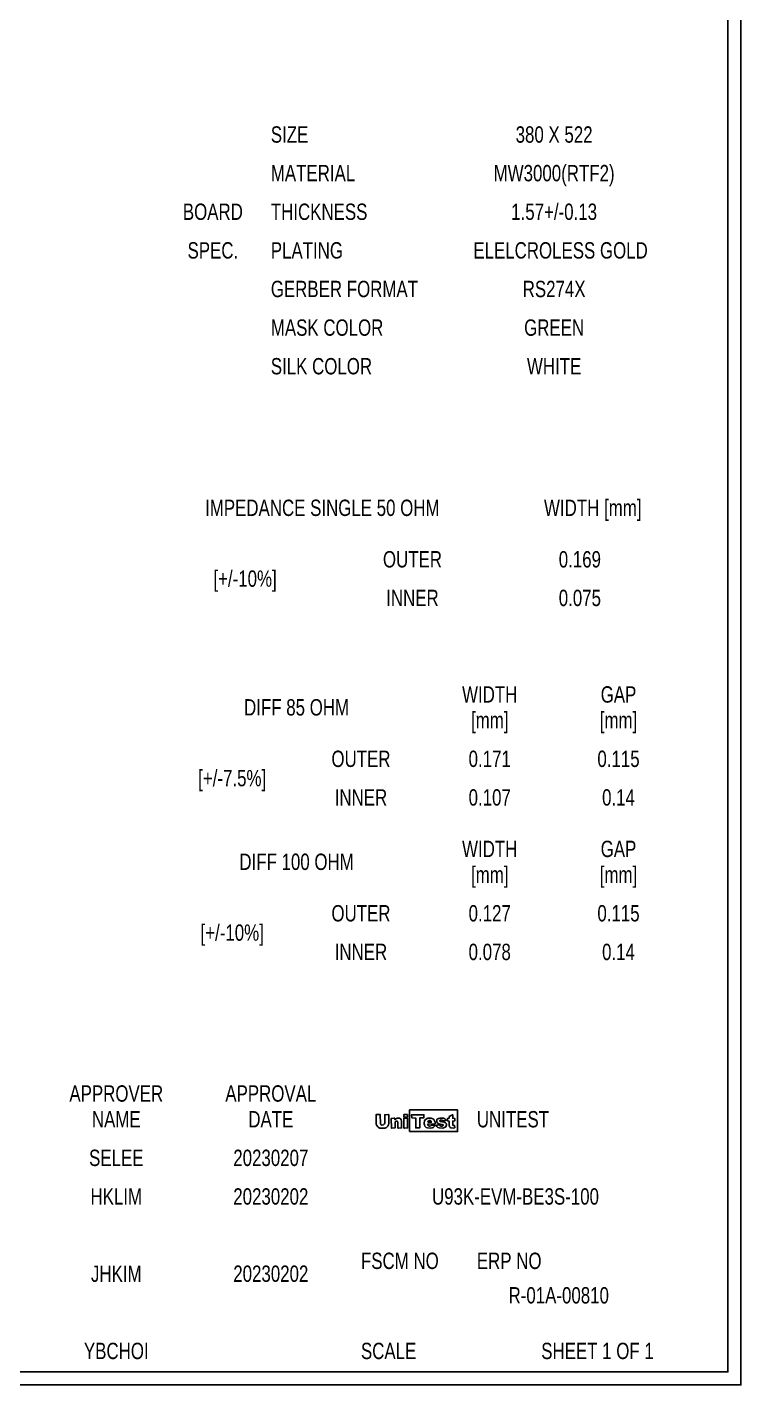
# Model space of a CAD drawing. Extents: x -65 to 700, y -155 to 755.
# Drawn here: x 423 to 700, y -155 to 372 of the extents above; entities that cross this region are included whole.
import ezdxf
from ezdxf.enums import TextEntityAlignment as Align

# ---------------------------------------------------------------- set-up
doc = ezdxf.new("R2010")
doc.units = 0
doc.layers.add('DRAWING_FORMAT_OUTLINE', color=85, linetype='CONTINUOUS')
doc.layers.add('DRAWING_FORMAT_TITLE_DATA', color=7, linetype='CONTINUOUS')

msp = doc.modelspace()

# ---------------------------------------------------------------- linework, layer by layer
at = {"layer": 'DRAWING_FORMAT_OUTLINE'}
for points in [[(-65, -155), (700, -155), (700, 755), (-65, 755)], [(-60, -150), (695, -150), (695, 750), (-60, 750)], [(560.2365, -53.8598), (560.6115, -54.0665), (561.2355, -54.0245), (561.4458, -53.8985), (561.6525, -53.6498), (561.7368, -53.2328), (561.7368, -50.0675), (563.1525, -50.0258), (563.3208, -50.0258), (563.3595, -53.3168), (563.2365, -53.9825), (562.9458, -54.5255), (562.4025, -55.0235), (561.7368, -55.2755), (560.6115, -55.3175), (559.8618, -55.2335), (559.3608, -55.0235), (559.0275, -54.7745), (558.6108, -54.2345), (558.4458, -53.7758), (558.3618, -52.5668), (558.4038, -50.0258), (559.9845, -50.0258), (560.0685, -53.6078)], [(568.1538, -52.0235), (568.2768, -52.5245), (568.2768, -55.1918), (567.0288, -55.2335), (566.8608, -55.2335), (566.7768, -52.8155), (566.6958, -52.6928), (566.5698, -52.5668), (566.3595, -52.5245), (566.0268, -52.6088), (565.8198, -52.8998), (565.7778, -55.1918), (564.4845, -55.2335), (564.3198, -55.2335), (564.2775, -51.4838), (565.4448, -51.4418), (565.6095, -51.4418), (565.6938, -51.9848), (566.2365, -51.5258), (566.5698, -51.3995), (566.7768, -51.3575), (567.4038, -51.3995), (567.8208, -51.6098)], [(569.3595, -51.0245), (569.1948, -51.0245), (569.1525, -50.0675), (569.1948, -50.0258), (570.5688, -50.0258), (570.6105, -50.9825)], [(569.3595, -55.2335), (569.1948, -55.2335), (569.1525, -51.4838), (569.1948, -51.4418), (570.5688, -51.4418), (570.6105, -55.1918)], [(571.3998, -56.6225), (590.0418, -56.6225), (590.0418, -48.1985), (571.3998, -48.1985)], [(572.1948, -51.3095), (572.1528, -50.0615), (576.9438, -50.0615), (576.9438, -51.2675), (575.3598, -51.3095), (575.3208, -55.1855), (573.7788, -55.1855), (573.7788, -51.3515)], [(577.1118, -54.0605), (577.0278, -53.6435), (576.9858, -53.2685), (577.1538, -52.5185), (577.3608, -52.1435), (577.9458, -51.6425), (578.5278, -51.4355), (578.7348, -51.3935), (579.7788, -51.4355), (580.4028, -51.6425), (580.7778, -51.9365), (581.1108, -52.3925), (581.2788, -52.9355), (581.3208, -53.4785), (581.3208, -53.6435), (578.4858, -53.6855), (578.4438, -53.7275), (578.5278, -54.1025), (578.8188, -54.3935), (579.1518, -54.4775), (579.5688, -54.3935), (579.8598, -54.1025), (581.1948, -54.2285), (581.0268, -54.5615), (580.5708, -54.9785), (580.1118, -55.1855), (579.5268, -55.2695), (578.4018, -55.2275), (577.8618, -55.0175), (577.3188, -54.4775)], [(578.4888, -53.0075), (578.5728, -52.6325), (578.8638, -52.3415), (578.9478, -52.2995), (579.4878, -52.3415), (579.7398, -52.5905), (579.8238, -52.8395), (579.8238, -53.0075)], [(581.9028, -54.6035), (581.7768, -54.2675), (581.7768, -54.1865), (583.1118, -54.0605), (583.3188, -54.3515), (583.6098, -54.5195), (584.1528, -54.4775), (584.2788, -54.3935), (584.4018, -54.2675), (584.3598, -53.9765), (584.0268, -53.8115), (582.7368, -53.5595), (582.2778, -53.3525), (581.9448, -52.8935), (581.9028, -52.5185), (581.9868, -52.1015), (582.1518, -51.8525), (582.5688, -51.5615), (583.2348, -51.3935), (584.4858, -51.4355), (585.0288, -51.6425), (585.4038, -52.0175), (585.5268, -52.3115), (585.5268, -52.3535), (584.2368, -52.4765), (584.1108, -52.2695), (583.9038, -52.1435), (583.6098, -52.1015), (583.2768, -52.1855), (583.1538, -52.3535), (583.1538, -52.5185), (583.3608, -52.6865), (584.8188, -52.9355), (585.3198, -53.1845), (585.6528, -53.6435), (585.6948, -54.0215), (585.6108, -54.4355), (585.4038, -54.7685), (584.9028, -55.1015), (584.2788, -55.2695), (582.9018, -55.2275), (582.3198, -55.0175)], [(586.8198, -54.7685), (586.6938, -54.1865), (586.6938, -52.5605), (586.1538, -52.4765), (586.1538, -51.5195), (586.6938, -51.4355), (586.6938, -50.8115), (588.0288, -50.1035), (588.1098, -50.1035), (588.1098, -51.4355), (588.9018, -51.5195), (588.9018, -52.4765), (588.1098, -52.5605), (588.1518, -54.1865), (588.3198, -54.3095), (588.8208, -54.2285), (588.9438, -55.0595), (588.9438, -55.1435), (588.4848, -55.2695), (587.3598, -55.2275), (587.1108, -55.1015)]]:
    msp.add_lwpolyline(points, close=True, dxfattribs=at)
at = {"layer": 'DRAWING_FORMAT_OUTLINE', "const_width": 0.005}
for points in [[(477.5, 337.5), (477.5, 232.5)], [(477.5, 337.5), (672.5, 337.5)], [(512.5, 337.5), (512.5, 232.5)], [(587.5, 337.5), (587.5, 232.5)], [(672.5, 337.5), (672.5, 232.5)], [(512.5, 322.5), (672.5, 322.5)], [(512.5, 307.5), (672.5, 307.5)], [(512.5, 292.5), (672.5, 292.5)], [(512.5, 277.5), (672.5, 277.5)], [(512.5, 262.5), (672.5, 262.5)], [(512.5, 247.5), (672.5, 247.5)], [(477.5, 232.5), (672.5, 232.5)], [(477.5, 197.5), (477.5, 142.5)], [(477.5, 197.5), (672.5, 197.5)], [(607.5, 197.5), (607.5, 142.5)], [(672.5, 197.5), (672.5, 142.5)], [(477.5, 172.5), (672.5, 172.5)], [(542.5, 172.5), (542.5, 142.5)], [(542.5, 157.5), (672.5, 157.5)], [(477.5, 142.5), (672.5, 142.5)], [(477.5, 120), (477.5, 65)], [(477.5, 120), (672.5, 120)], [(577.5, 120), (577.5, 65)], [(627.5, 120), (627.5, 65)], [(672.5, 120), (672.5, 65)], [(477.5, 95), (672.5, 95)], [(532.5, 95), (532.5, 65)], [(532.5, 80), (672.5, 80)], [(477.5, 65), (672.5, 65)], [(477.5, 60), (477.5, 5)], [(477.5, 60), (672.5, 60)], [(577.5, 60), (577.5, 5)], [(627.5, 60), (627.5, 5)], [(672.5, 60), (672.5, 5)], [(477.5, 35), (672.5, 35)], [(532.5, 35), (532.5, 5)], [(532.5, 20), (672.5, 20)], [(477.5, 5), (672.5, 5)], [(427.5, -35), (367.5, -35), (694.5, -35)], [(432.5, -35), (432.5, -150)], [(487.5, -35), (487.5, -150)], [(547.5, -35), (547.5, -150)], [(367.5, -60), (547.5, -60)], [(695, -67.5), (547.5, -67.5)], [(367.5, -75), (547.5, -75)], [(367.5, -90), (547.5, -90)], [(695, -97.5), (547.5, -97.5)], [(592.5, -130), (592.5, -97.5)], [(367.5, -105), (547.5, -105)], [(367.5, -120), (547.5, -120)], [(694.5, -130), (547.5, -130)], [(617.5, -150), (617.5, -130)], [(367.5, -135), (547.5, -135)]]:
    msp.add_lwpolyline(points, dxfattribs=at)

# ---------------------------------------------------------------- texts
at = {"layer": 'DRAWING_FORMAT_OUTLINE', "width": 0.771654}
for s, p in [('SIZE', (517.5, 327.5)), ('MATERIAL', (517.5, 312.5)), ('THICKNESS', (517.5, 297.5)), ('PLATING', (517.5, 282.5)), ('GERBER FORMAT', (517.5, 267.5)), ('MASK COLOR', (517.5, 252.5)), ('SILK COLOR', (517.5, 237.5)), ('UNITEST', (597.5, -55)), ('FSCM NO', (552.5, -110)), ('ERP NO', (597.5, -110)), ('SCALE', (552.5, -145)), ('SHEET 1 OF 1', (622.5, -145))]:
    msp.add_text(s, height=6.35, dxfattribs=at).set_placement(p)
for s, p in [('BOARD', (495, 297.5)), ('SPEC.', (495, 282.5)), ('IMPEDANCE SINGLE 50 OHM', (537.5, 182.5)), ('WIDTH [mm]', (642.5, 182.5)), ('OUTER', (572.5, 162.5)), ('[+/-10%]', (507.5, 155)), ('INNER', (572.5, 147.5)), ('WIDTH', (602.5, 110)), ('GAP', (652.5, 110)), ('DIFF 85 OHM', (527.5, 105)), ('[mm]', (602.5, 100)), ('[mm]', (652.5, 100)), ('OUTER', (552.5, 85)), ('[+/-7.5%]', (502.5, 77.5)), ('INNER', (552.5, 70)), ('WIDTH', (602.5, 50)), ('GAP', (652.5, 50)), ('DIFF 100 OHM', (527.5, 45)), ('[mm]', (602.5, 40)), ('[mm]', (652.5, 40)), ('OUTER', (552.5, 25)), ('[+/-10%]', (502.5, 17.5)), ('INNER', (552.5, 10)), ('APPROVER', (457.5, -45)), ('APPROVAL', (517.5, -45)), ('NAME', (457.5, -55)), ('DATE', (517.5, -55))]:
    msp.add_text(s, height=6.35, dxfattribs=at).set_placement(p, align=Align.CENTER)
at = {"layer": 'DRAWING_FORMAT_TITLE_DATA', "width": 0.771654}
for s, p in [('380 X 522', (627.5, 327.5)), ('MW3000(RTF2)', (627.5, 312.5)), ('1.57+/-0.13', (627.5, 297.5)), ('ELELCROLESS GOLD', (630, 282.5)), ('RS274X', (627.5, 267.5)), ('GREEN', (627.5, 252.5)), ('WHITE', (627.5, 237.5)), ('0.169', (637.5, 162.5)), ('0.075', (637.5, 147.5)), ('0.171', (602.5, 85)), ('0.115', (652.5, 85)), ('0.107', (602.5, 70)), ('0.14', (652.5, 70)), ('0.127', (602.5, 25)), ('0.115', (652.5, 25)), ('0.078', (602.5, 10)), ('0.14', (652.5, 10)), ('SELEE', (457.5, -70)), ('20230207', (517.5, -70)), ('HKLIM', (457.5, -85)), ('20230202', (517.5, -85)), ('U93K-EVM-BE3S-100', (612.5, -85)), ('JHKIM', (457.5, -115)), ('20230202', (517.5, -115)), ('R-01A-00810', (629.3, -123.4)), ('YBCHOI', (457.5, -145))]:
    msp.add_text(s, height=6.35, dxfattribs=at).set_placement(p, align=Align.CENTER)

doc.saveas('drawing.dxf')
